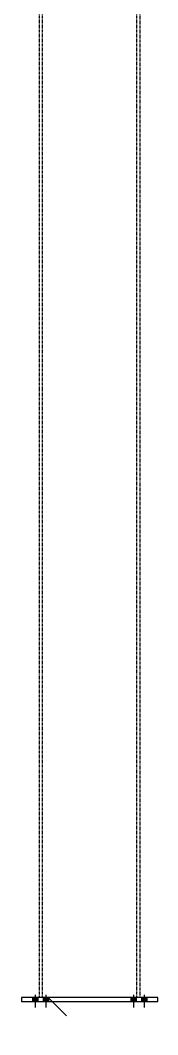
# Model space of a CAD drawing. Header units: millimetres. Extents: x 15962 to 71432, y 9666 to 72266.
# Drawn here: x 25275 to 25831, y 28757 to 32844 of the extents above; entities that cross this region are included whole.
import ezdxf

# ---------------------------------------------------------------- set-up
doc = ezdxf.new("R2010")
doc.units = ezdxf.units.MM
doc.header["$LTSCALE"] = 2
doc.linetypes.add('DXK_LINE_DOT1', pattern=[1.8814, 0.9407, -0.9407])

msp = doc.modelspace()

# ---------------------------------------------------------------- hatches: boundary and pattern name
at = {"linetype": 'Continuous'}
for points in [[(25346.1564, 28907.288), (25324.1564, 28907.288), (25324.1564, 28891.288), (25346.1564, 28891.288)], [(25388.8505, 28907.288), (25366.8505, 28907.288), (25366.8505, 28891.288), (25388.8505, 28891.288)], [(25743.8714, 28907.288), (25721.8714, 28907.288), (25721.8714, 28891.288), (25743.8714, 28891.288)], [(25786.5655, 28907.288), (25764.5655, 28907.288), (25764.5655, 28891.288), (25786.5655, 28891.288)]]:
    msp.add_hatch(color=3, dxfattribs=at).paths.add_polyline_path(points)

# ---------------------------------------------------------------- linework, layer by layer
at = {"color": 7, "linetype": 'DXK_LINE_DOT1'}
for p, q in [((25364.7972, 28907.288), (25364.7972, 44141.288)), ((25745.9248, 28907.288), (25745.9248, 44141.288)), ((25777.249, 28891.288), (25777.249, 28907.288))]:
    msp.add_line(p, q, dxfattribs=at)
at = {"color": 3, "linetype": 'Continuous'}
for p, q in [((25324.1564, 28907.288), (25324.1564, 28891.288)), ((25335.1564, 28917.288), (25335.1564, 28867.288)), ((25346.1564, 28907.288), (25346.1564, 28891.288)), ((25366.8505, 28907.288), (25366.8505, 28891.288)), ((25377.8505, 28917.288), (25377.8505, 28867.288)), ((25388.8505, 28907.288), (25388.8505, 28891.288)), ((25721.8714, 28907.288), (25721.8714, 28891.288)), ((25732.8714, 28917.288), (25732.8714, 28867.288)), ((25743.8714, 28907.288), (25743.8714, 28891.288)), ((25764.5655, 28907.288), (25764.5655, 28891.288)), ((25775.5655, 28917.288), (25775.5655, 28867.288)), ((25786.5655, 28907.288), (25786.5655, 28891.288))]:
    msp.add_line(p, q, dxfattribs=at)
at = {"color": 7, "linetype": 'Continuous'}
msp.add_line((25333.4729, 28891.288), (25333.4729, 28907.288), dxfattribs=at)
msp.add_lwpolyline([(25830.6167, 28907.288), (25280.1053, 28907.288), (25280.1053, 28891.288), (25830.6167, 28891.288)], close=True, dxfattribs=at)

# ---------------------------------------------------------------- wipeouts: each hides what was drawn before it
at = {"color": 0}
for points in [[(25338.8239, 29263.1005), (25274.8239, 29263.1003), (25274.8246, 29071.2878), (25338.8246, 29071.288)], [(25668.0241, 28757.084), (25668.0241, 28821.084), (25473.2116, 28821.084), (25473.2116, 28757.084)]]:
    msp.add_wipeout(points, dxfattribs=at)

# ---------------------------------------------------------------- next in the draw order: wipeouts: each hides what was drawn before it
for points in [[(25338.8239, 29263.1005), (25274.8239, 29263.1003), (25274.8246, 29071.2878), (25338.8246, 29071.288)], [(25668.0241, 28757.084), (25668.0241, 28821.084), (25473.2116, 28821.084), (25473.2116, 28757.084)]]:
    msp.add_wipeout(points, dxfattribs=at)

# ---------------------------------------------------------------- next in the draw order: linework, layer by layer
at = {"color": 7, "linetype": 'Continuous'}
msp.add_line((25390.5016, 28903.794), (25461.2116, 28833.084), dxfattribs=at)
at = {"color": 7, "linetype": 'DXK_LINE_DOT1'}
msp.add_lwpolyline([(25757.8974, 39841.288), (25757.8974, 39011.288), (25757.8974, 38992.288), (25757.8974, 34410.288), (25757.8974, 34391.288), (25757.8974, 33941.288), (25757.8974, 33922.288), (25757.8974, 28907.288), (25352.8246, 28907.288), (25352.8246, 33922.288), (25352.8246, 33941.288), (25352.8246, 33986.288)], dxfattribs=at)

doc.saveas('drawing.dxf')
